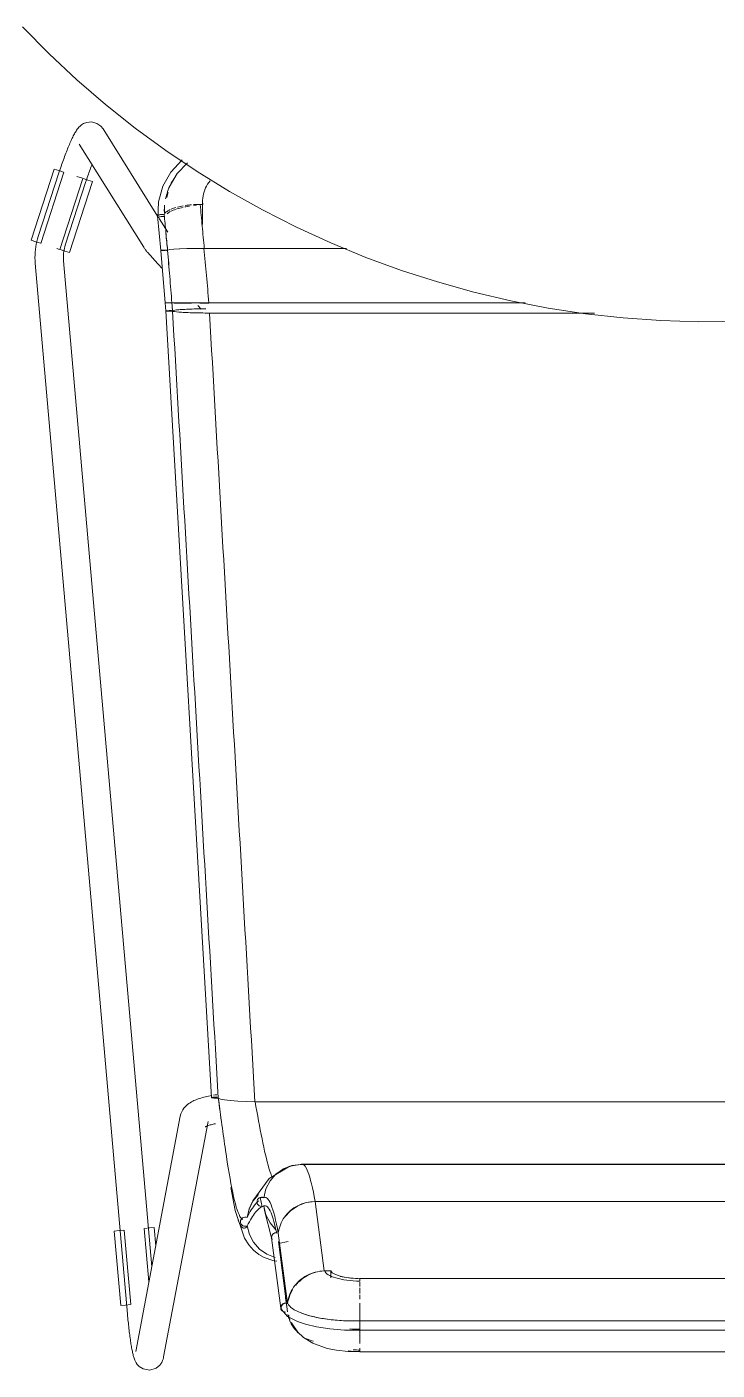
# Model space of a CAD drawing. Header units: millimetres. Extents: x 155927 to 295199, y -4084 to 97293.
# Drawn here: x 177585 to 177876, y 11464 to 12030 of the extents above; entities that cross this region are included whole.
import ezdxf

# ---------------------------------------------------------------- set-up
doc = ezdxf.new("R2010")
doc.units = ezdxf.units.MM
doc.header["$MEASUREMENT"] = 0
doc.layers.add('I-FURN', color=8, linetype='CONTINUOUS', lineweight=9)

msp = doc.modelspace()

# ---------------------------------------------------------------- linework, layer by layer
at = {"layer": 'I-FURN'}
for p, q in [((177582.67, 12030.47), (177593.92, 12019.1)), ((177593.92, 12019.1), (177605.62, 12008.18)), ((177605.62, 12008.18), (177617.74, 11997.75)), ((177617.74, 11997.75), (177630.27, 11987.8)), ((177605.04, 11986.1), (177604.8, 11985.7)), ((177605.28, 11986.49), (177605.04, 11986.1)), ((177605.54, 11986.88), (177605.28, 11986.49)), ((177605.81, 11987.27), (177605.54, 11986.88)), ((177606.13, 11987.67), (177605.81, 11987.27)), ((177606.5, 11988.1), (177606.13, 11987.67)), ((177606.96, 11988.57), (177606.5, 11988.1)), ((177607.59, 11989.09), (177606.96, 11988.57)), ((177608.5, 11989.65), (177607.59, 11989.09)), ((177609.88, 11990.17), (177608.5, 11989.65)), ((177611.86, 11990.35), (177609.88, 11990.17)), ((177614.08, 11989.76), (177611.86, 11990.35)), ((177615.82, 11988.54), (177614.08, 11989.76)), ((177615.82, 11988.54), (177616.71, 11987.41)), ((177639.74, 11950.65), (177616.71, 11987.41)), ((177630.27, 11987.8), (177643.2, 11978.36)), ((177602.47, 11980.86), (177602.22, 11980.28)), ((177602.71, 11981.42), (177602.47, 11980.86)), ((177602.95, 11981.97), (177602.71, 11981.42)), ((177603.19, 11982.5), (177602.95, 11981.97)), ((177603.42, 11983.01), (177603.19, 11982.5)), ((177603.65, 11983.5), (177603.42, 11983.01)), ((177603.89, 11983.97), (177603.65, 11983.5)), ((177604.12, 11984.43), (177603.89, 11983.97)), ((177604.34, 11984.87), (177604.12, 11984.43)), ((177604.57, 11985.29), (177604.34, 11984.87)), ((177604.8, 11985.7), (177604.57, 11985.29)), ((177606.54, 11981.04), (177633.85, 11937.46)), ((177600.21, 11975.13), (177599.95, 11974.43)), ((177600.46, 11975.82), (177600.21, 11975.13)), ((177600.71, 11976.49), (177600.46, 11975.82)), ((177600.97, 11977.16), (177600.71, 11976.49)), ((177601.22, 11977.81), (177600.97, 11977.16)), ((177601.47, 11978.45), (177601.22, 11977.81)), ((177601.73, 11979.08), (177601.47, 11978.45)), ((177601.97, 11979.69), (177601.73, 11979.08)), ((177602.22, 11980.28), (177601.97, 11979.69)), ((177643.2, 11978.36), (177656.48, 11969.45)), ((177586.34, 11940.44), (177596.03, 11970.45)), ((177590.38, 11939.13), (177600.07, 11969.14)), ((177596.03, 11970.45), (177597.98, 11969.81)), ((177597.98, 11969.81), (177599.95, 11969.18)), ((177598.2, 11969.35), (177598.05, 11968.89)), ((177598.44, 11970.08), (177598.2, 11969.35)), ((177598.69, 11970.82), (177598.44, 11970.08)), ((177598.94, 11971.55), (177598.69, 11970.82)), ((177599.19, 11972.28), (177598.94, 11971.55)), ((177599.44, 11973.01), (177599.19, 11972.28)), ((177599.7, 11973.72), (177599.44, 11973.01)), ((177599.95, 11974.43), (177599.7, 11973.72)), ((177610.97, 11969.59), (177610.73, 11968.93)), ((177611.2, 11970.25), (177610.97, 11969.59)), ((177611.44, 11970.9), (177611.2, 11970.25)), ((177611.67, 11971.53), (177611.44, 11970.9)), ((177611.9, 11972.16), (177611.67, 11971.53)), ((177641.96, 11963.22), (177645.34, 11969.23)), ((177645.34, 11969.23), (177650.09, 11974.38)), ((177648.03, 11968.65), (177652.29, 11973.12)), ((177656.48, 11969.45), (177670.11, 11961.08)), ((177598.05, 11968.89), (177589.34, 11942.08)), ((177608.14, 11966.53), (177598.45, 11936.53)), ((177600.75, 11938.37), (177609.46, 11965.18)), ((177602.49, 11935.22), (177612.18, 11965.23)), ((177608.04, 11966.57), (177605.56, 11967.37)), ((177608.26, 11966.5), (177610.23, 11965.86)), ((177609.57, 11965.51), (177609.46, 11965.18)), ((177609.8, 11966.2), (177609.57, 11965.51)), ((177610.03, 11966.89), (177609.8, 11966.2)), ((177610.26, 11967.58), (177610.03, 11966.89)), ((177610.23, 11965.86), (177612.18, 11965.23)), ((177610.5, 11968.26), (177610.26, 11967.58)), ((177610.73, 11968.93), (177610.5, 11968.26)), ((177644.66, 11962.82), (177648.03, 11968.65)), ((177640.08, 11956.7), (177641.96, 11963.22)), ((177670.11, 11961.08), (177684.07, 11953.26)), ((177639.8, 11949.79), (177640.08, 11956.7)), ((177657.75, 11955.57), (177658.79, 11955.57)), ((177658.74, 11956.82), (177658.74, 11947.06)), ((177684.07, 11953.26), (177698.33, 11946)), ((177639.67, 11950.68), (177641.09, 11936.19)), ((177644.02, 11943.83), (177640.35, 11949.68)), ((177589.01, 11940.98), (177588.72, 11939.88)), ((177589.34, 11942.08), (177589.01, 11940.98)), ((177698.33, 11946), (177712.87, 11939.32)), ((177588.29, 11939.81), (177586.34, 11940.44)), ((177588.02, 11935.37), (177587.96, 11934.23)), ((177588.13, 11936.51), (177588.02, 11935.37)), ((177588.28, 11937.64), (177588.13, 11936.51)), ((177588.48, 11938.76), (177588.28, 11937.64)), ((177590.26, 11939.17), (177588.29, 11939.81)), ((177588.72, 11939.88), (177588.48, 11938.76)), ((177598.35, 11936.56), (177597.19, 11936.94)), ((177600.54, 11935.85), (177598.57, 11936.49)), ((177599.99, 11934.45), (177600.05, 11935.11)), ((177600.05, 11935.11), (177600.13, 11935.77)), ((177600.13, 11935.77), (177600.25, 11936.42)), ((177600.25, 11936.42), (177600.39, 11937.07)), ((177600.39, 11937.07), (177600.55, 11937.71)), ((177602.49, 11935.22), (177600.54, 11935.85)), ((177600.55, 11937.71), (177600.74, 11938.34)), ((177600.74, 11938.34), (177600.75, 11938.37)), ((177633.85, 11937.46), (177634.06, 11937.13)), ((177634.06, 11937.13), (177634.24, 11936.88)), ((177634.24, 11936.88), (177634.42, 11936.65)), ((177634.42, 11936.65), (177634.59, 11936.43)), ((177634.59, 11936.43), (177634.77, 11936.2)), ((177634.77, 11936.2), (177634.96, 11935.97)), ((177634.96, 11935.97), (177635.16, 11935.73)), ((177635.16, 11935.73), (177635.38, 11935.48)), ((177635.38, 11935.48), (177635.61, 11935.21)), ((177635.61, 11935.21), (177635.85, 11934.93)), ((177641.16, 11936.22), (177641.09, 11936.19)), ((177641.09, 11936.19), (177641.16, 11936.17)), ((177641.1, 11936.19), (177641.17, 11936.22)), ((177641.1, 11936.19), (177642.92, 11913.99)), ((177641.16, 11936.17), (177641.1, 11936.19)), ((177641.35, 11936.24), (177641.16, 11936.22)), ((177641.16, 11936.17), (177641.35, 11936.14)), ((177641.35, 11936.14), (177641.16, 11936.17)), ((177641.65, 11936.26), (177641.35, 11936.24)), ((177641.35, 11936.14), (177641.64, 11936.12)), ((177641.64, 11936.12), (177641.35, 11936.14)), ((177641.36, 11936.24), (177641.65, 11936.26)), ((177641.64, 11936.12), (177642.02, 11936.1)), ((177642.02, 11936.1), (177641.64, 11936.12)), ((177642.03, 11936.28), (177641.65, 11936.26)), ((177641.65, 11936.26), (177642.04, 11936.28)), ((177642.02, 11936.1), (177642.47, 11936.09)), ((177642.47, 11936.09), (177642.02, 11936.1)), ((177642.49, 11936.29), (177642.03, 11936.28)), ((177642.04, 11936.28), (177642.49, 11936.29)), ((177642.47, 11936.09), (177642.96, 11936.09)), ((177642.97, 11936.09), (177642.47, 11936.09)), ((177642.98, 11936.29), (177642.49, 11936.29)), ((177642.49, 11936.29), (177642.98, 11936.29)), ((177643.47, 11936.29), (177642.98, 11936.29)), ((177642.98, 11936.29), (177643.48, 11936.29)), ((177643.46, 11936.09), (177643.93, 11936.1)), ((177643.93, 11936.1), (177643.46, 11936.09)), ((177643.94, 11936.28), (177643.47, 11936.29)), ((177643.48, 11936.29), (177643.95, 11936.28)), ((177644.84, 11936.48), (177643.94, 11936.28)), ((177643.95, 11936.28), (177644.83, 11936.48)), ((177646.57, 11936.66), (177644.84, 11936.48)), ((177644.84, 11936.48), (177646.55, 11936.65)), ((177649.05, 11936.81), (177646.57, 11936.66)), ((177646.57, 11936.66), (177649.01, 11936.8)), ((177649.05, 11936.81), (177652.08, 11936.92)), ((177652.15, 11936.92), (177649.05, 11936.81)), ((177652.15, 11936.92), (177655.59, 11936.99)), ((177655.58, 11936.99), (177652.15, 11936.92)), ((177659.44, 11937.02), (177655.68, 11937)), ((177655.68, 11936.99), (177659.32, 11937.02)), ((177719.56, 11937.02), (177659.44, 11937.02)), ((177659.44, 11937.02), (177719.56, 11937.02)), ((177712.87, 11939.32), (177727.66, 11933.23)), ((177587.96, 11934.23), (177587.94, 11933.09)), ((177587.94, 11933.09), (177587.97, 11931.95)), ((177587.97, 11931.95), (177588.05, 11930.81)), ((177588.05, 11930.81), (177588.05, 11930.76)), ((177588.05, 11930.76), (177627, 11487.43)), ((177599.94, 11933.13), (177599.95, 11933.79)), ((177599.96, 11932.47), (177599.94, 11933.13)), ((177599.95, 11933.79), (177599.99, 11934.45)), ((177600.01, 11931.81), (177599.96, 11932.47)), ((177637.3, 11507.3), (177600.01, 11931.81)), ((177635.85, 11934.93), (177636.11, 11934.64)), ((177636.11, 11934.64), (177636.38, 11934.33)), ((177636.38, 11934.33), (177636.67, 11934.01)), ((177636.67, 11934.01), (177636.97, 11933.67)), ((177636.97, 11933.67), (177637.28, 11933.32)), ((177637.28, 11933.32), (177637.61, 11932.96)), ((177637.61, 11932.96), (177637.96, 11932.58)), ((177637.96, 11932.58), (177638.31, 11932.19)), ((177638.31, 11932.19), (177638.68, 11931.79)), ((177638.68, 11931.79), (177639.06, 11931.37)), ((177639.06, 11931.37), (177639.45, 11930.95)), ((177639.45, 11930.95), (177639.86, 11930.51)), ((177639.86, 11930.51), (177640.27, 11930.07)), ((177640.27, 11930.07), (177640.69, 11929.61)), ((177640.69, 11929.61), (177641.12, 11929.15)), ((177727.66, 11933.23), (177742.68, 11927.73)), ((177641.12, 11929.15), (177641.57, 11928.68)), ((177742.68, 11927.73), (177757.92, 11922.84)), ((177757.92, 11922.84), (177773.33, 11918.56)), ((177773.33, 11918.56), (177788.91, 11914.9)), ((177642.99, 11913.99), (177642.92, 11913.99)), ((177642.92, 11913.99), (177642.99, 11913.99)), ((177643.19, 11910.63), (177642.93, 11913.99)), ((177642.99, 11913.99), (177642.93, 11913.99)), ((177642.93, 11913.99), (177642.99, 11913.99)), ((177643.18, 11913.99), (177643.47, 11914)), ((177643.47, 11914), (177643.18, 11913.99)), ((177643.47, 11914), (177643.85, 11914)), ((177643.85, 11914), (177643.47, 11914)), ((177643.47, 11913.98), (177643.86, 11913.98)), ((177643.86, 11913.98), (177643.48, 11913.98)), ((177643.85, 11914), (177644.31, 11914)), ((177644.3, 11914), (177643.85, 11914)), ((177644.31, 11913.98), (177643.86, 11913.98)), ((177643.86, 11913.98), (177644.31, 11913.98)), ((177644.79, 11914), (177644.3, 11914)), ((177644.31, 11914), (177644.8, 11914)), ((177644.8, 11913.98), (177644.31, 11913.98)), ((177644.31, 11913.98), (177644.8, 11913.98)), ((177645.29, 11914), (177644.79, 11914)), ((177644.8, 11914), (177645.29, 11914)), ((177645.3, 11913.98), (177644.8, 11913.98)), ((177644.8, 11913.98), (177645.3, 11913.98)), ((177645.29, 11914), (177645.76, 11914)), ((177645.76, 11914), (177645.29, 11914)), ((177645.77, 11913.98), (177645.3, 11913.98)), ((177645.3, 11913.98), (177645.77, 11913.98)), ((177645.76, 11914), (177646.65, 11914.01)), ((177646.65, 11914.01), (177645.76, 11914)), ((177646.65, 11914.01), (177648.39, 11914.03)), ((177648.4, 11914.03), (177646.65, 11914.01)), ((177646.66, 11913.97), (177648.41, 11913.95)), ((177648.42, 11913.95), (177646.67, 11913.97)), ((177648.4, 11914.03), (177650.9, 11914.04)), ((177650.9, 11914.04), (177648.4, 11914.03)), ((177648.41, 11913.95), (177650.91, 11913.94)), ((177650.92, 11913.94), (177648.42, 11913.95)), ((177650.9, 11914.04), (177654.03, 11914.05)), ((177654.03, 11914.05), (177650.9, 11914.04)), ((177650.91, 11913.94), (177654.04, 11913.93)), ((177654.04, 11913.93), (177650.92, 11913.94)), ((177654.03, 11914.05), (177657.6, 11914.05)), ((177657.6, 11914.05), (177654.03, 11914.05)), ((177656.69, 11912.91), (177658.16, 11911.38)), ((177657.6, 11914.05), (177661.39, 11914.05)), ((177661.39, 11914.05), (177657.6, 11914.05)), ((177661.38, 11913.93), (177657.6, 11913.93)), ((177657.6, 11913.93), (177661.38, 11913.93)), ((177661.39, 11914.05), (177795.02, 11914.05)), ((177795.02, 11914.05), (177661.39, 11914.05)), ((177788.91, 11914.9), (177804.62, 11911.86)), ((177643.27, 11910.66), (177643.2, 11910.63)), ((177643.2, 11910.63), (177662.48, 11578.72)), ((177643.2, 11910.63), (177643.26, 11910.6)), ((177643.26, 11910.6), (177643.45, 11910.58)), ((177643.46, 11910.69), (177643.27, 11910.66)), ((177643.45, 11910.58), (177643.74, 11910.55)), ((177643.75, 11910.71), (177643.46, 11910.69)), ((177643.74, 11910.55), (177644.13, 11910.54)), ((177644.13, 11910.73), (177643.75, 11910.71)), ((177644.58, 11910.74), (177644.13, 11910.73)), ((177644.13, 11910.54), (177644.58, 11910.53)), ((177645.07, 11910.74), (177644.58, 11910.74)), ((177644.58, 11910.53), (177645.07, 11910.52)), ((177645.57, 11910.74), (177645.07, 11910.74)), ((177645.07, 11910.52), (177645.56, 11910.52)), ((177645.56, 11910.52), (177646.03, 11910.53)), ((177646.04, 11910.73), (177645.57, 11910.74)), ((177646.03, 11910.53), (177646.92, 11910.32)), ((177646.94, 11910.94), (177646.04, 11910.73)), ((177646.92, 11910.32), (177648.67, 11910.13)), ((177648.69, 11911.13), (177646.94, 11910.94)), ((177648.67, 11910.13), (177651.17, 11909.97)), ((177651.19, 11911.3), (177648.69, 11911.13)), ((177651.17, 11909.97), (177654.3, 11909.84)), ((177654.31, 11911.42), (177651.19, 11911.3)), ((177654.3, 11909.84), (177657.87, 11909.76)), ((177657.86, 11911.5), (177654.31, 11911.42)), ((177660.11, 11911.52), (177657.86, 11911.5)), ((177657.87, 11909.76), (177661.65, 11909.74)), ((177661.65, 11909.74), (177824.25, 11909.74)), ((177824.25, 11909.74), (177661.65, 11909.74)), ((177804.62, 11911.86), (177820.43, 11909.46)), ((177820.43, 11909.46), (177836.33, 11907.69)), ((177836.33, 11907.69), (177852.29, 11906.56)), ((177852.29, 11906.56), (177868.28, 11906.06)), ((177868.28, 11906.06), (177884.28, 11906.21)), ((177656.23, 11577.94), (177656.81, 11578.16)), ((177656.81, 11578.16), (177657.4, 11578.36)), ((177657.4, 11578.36), (177658, 11578.56)), ((177658, 11578.56), (177658.62, 11578.74)), ((177658.62, 11578.74), (177659.25, 11578.91)), ((177659.25, 11578.91), (177659.89, 11579.07)), ((177659.89, 11579.07), (177660.55, 11579.23)), ((177660.55, 11579.23), (177661.22, 11579.37)), ((177661.22, 11579.37), (177661.9, 11579.5)), ((177661.9, 11579.5), (177662.59, 11579.63)), ((177662.48, 11578.72), (177662.55, 11578.78)), ((177662.55, 11578.78), (177662.49, 11578.72)), ((177662.49, 11578.72), (177662.56, 11578.67)), ((177662.56, 11578.67), (177662.48, 11578.72)), ((177662.74, 11578.83), (177662.55, 11578.78)), ((177662.55, 11578.78), (177662.73, 11578.83)), ((177662.56, 11578.67), (177662.75, 11578.62)), ((177662.75, 11578.62), (177662.56, 11578.67)), ((177662.73, 11578.83), (177663.02, 11578.87)), ((177663.03, 11578.87), (177662.74, 11578.83)), ((177662.75, 11578.62), (177663.05, 11578.58)), ((177663.05, 11578.57), (177662.75, 11578.62)), ((177663.02, 11578.87), (177663.4, 11578.9)), ((177663.4, 11578.9), (177663.03, 11578.87)), ((177663.05, 11578.58), (177663.44, 11578.54)), ((177663.43, 11578.54), (177663.05, 11578.57)), ((177663.3, 11579.75), (177664.01, 11579.85)), ((177663.86, 11578.93), (177663.4, 11578.9)), ((177663.4, 11578.9), (177663.85, 11578.93)), ((177663.89, 11578.52), (177663.43, 11578.54)), ((177663.44, 11578.54), (177663.89, 11578.52)), ((177663.85, 11578.93), (177664.34, 11578.94)), ((177664.35, 11578.94), (177663.86, 11578.93)), ((177663.89, 11578.52), (177664.39, 11578.51)), ((177664.38, 11578.51), (177663.89, 11578.52)), ((177664.01, 11579.85), (177664.74, 11579.95)), ((177664.34, 11578.94), (177664.84, 11578.93)), ((177664.84, 11578.93), (177664.35, 11578.94)), ((177664.88, 11578.52), (177664.38, 11578.51)), ((177664.39, 11578.51), (177664.88, 11578.52)), ((177664.88, 11578.52), (177665.35, 11578.53)), ((177665.35, 11578.53), (177664.88, 11578.52)), ((177666.26, 11578.13), (177665.35, 11578.53)), ((177665.35, 11578.53), (177666.26, 11578.13)), ((177667.99, 11577.77), (177666.26, 11578.13)), ((177666.26, 11578.13), (177668, 11577.77)), ((177649.55, 11571.86), (177649.92, 11572.76)), ((177649.92, 11572.76), (177650.35, 11573.55)), ((177650.35, 11573.55), (177650.84, 11574.24)), ((177650.84, 11574.24), (177651.35, 11574.83)), ((177651.35, 11574.83), (177651.87, 11575.35)), ((177651.87, 11575.35), (177652.4, 11575.8)), ((177652.4, 11575.8), (177652.93, 11576.21)), ((177652.93, 11576.21), (177653.47, 11576.56)), ((177653.47, 11576.56), (177654.01, 11576.89)), ((177654.01, 11576.89), (177654.54, 11577.18)), ((177654.54, 11577.18), (177655.09, 11577.45)), ((177655.09, 11577.45), (177655.65, 11577.7)), ((177655.65, 11577.7), (177656.23, 11577.94)), ((177670.46, 11577.46), (177668, 11577.77)), ((177668, 11577.77), (177670.5, 11577.45)), ((177673.55, 11577.22), (177670.49, 11577.45)), ((177670.5, 11577.45), (177673.6, 11577.22)), ((177677.07, 11577.07), (177673.6, 11577.22)), ((177673.6, 11577.22), (177677.13, 11577.06)), ((177680.82, 11577), (177677.13, 11577.06)), ((177677.13, 11577.06), (177680.9, 11577)), ((177680.9, 11577), (178064.3, 11577)), ((178064.3, 11577), (177680.9, 11577)), ((177649.29, 11570.88), (177630.48, 11471.58)), ((177642.27, 11469.35), (177661.08, 11568.64)), ((177649.29, 11570.88), (177649.55, 11571.86)), ((177660.2, 11566.59), (177660.4, 11566.68)), ((177660.4, 11566.68), (177660.63, 11566.77)), ((177660.63, 11566.77), (177660.9, 11566.88)), ((177660.9, 11566.88), (177661.2, 11566.98)), ((177661.2, 11566.98), (177661.54, 11567.09)), ((177661.54, 11567.09), (177661.9, 11567.2)), ((177661.9, 11567.2), (177662.3, 11567.31)), ((177662.3, 11567.31), (177662.72, 11567.41)), ((177662.72, 11567.41), (177663.16, 11567.52)), ((177663.16, 11567.52), (177663.63, 11567.62)), ((177663.63, 11567.62), (177664.13, 11567.71)), ((177659.87, 11566.41), (177659.89, 11566.43)), ((177659.89, 11566.43), (177659.96, 11566.47)), ((177659.96, 11566.47), (177660.05, 11566.52)), ((177660.05, 11566.52), (177660.2, 11566.59)), ((177695.56, 11549.79), (177686.91, 11544.67)), ((177695.71, 11549.86), (177692.54, 11548.49)), ((177696.42, 11550.03), (177692.85, 11548.67)), ((177692.85, 11548.66), (177696.42, 11550.02)), ((177700.75, 11550.65), (177695.71, 11549.86)), ((177696.42, 11550.02), (177700.21, 11550.5)), ((177700.21, 11550.5), (177696.42, 11550.03)), ((177700.21, 11550.5), (178045, 11550.5)), ((178045, 11550.5), (177700.21, 11550.5)), ((177739.66, 11550.66), (177700.75, 11550.66)), ((178044.46, 11550.66), (177739.66, 11550.66)), ((177686.91, 11544.67), (177679.92, 11535.14)), ((177689.71, 11546.5), (177687.21, 11543.62)), ((177687.21, 11543.61), (177689.72, 11546.49)), ((177692.85, 11548.67), (177689.71, 11546.5)), ((177689.72, 11546.49), (177692.85, 11548.66)), ((177670.59, 11540.81), (177672.5, 11531.15)), ((177685.45, 11540.23), (177684.56, 11536.51)), ((177687.21, 11543.62), (177685.45, 11540.23)), ((177685.46, 11540.23), (177687.21, 11543.61)), ((177679.97, 11535.06), (177678.33, 11531.74)), ((177678.34, 11531.73), (177679.98, 11535.06)), ((177679.92, 11535.14), (177679.03, 11533.39)), ((177682.38, 11537.9), (177679.97, 11535.06)), ((177679.98, 11535.06), (177682.38, 11537.9)), ((177681.72, 11534.76), (177681.79, 11535.25)), ((177681.78, 11535.25), (177681.72, 11534.76)), ((177681.79, 11534.27), (177681.72, 11534.76)), ((177681.72, 11534.76), (177681.78, 11534.27)), ((177681.97, 11535.71), (177681.78, 11535.25)), ((177681.78, 11534.27), (177681.97, 11533.81)), ((177681.79, 11535.25), (177681.98, 11535.71)), ((177681.98, 11533.81), (177681.79, 11534.27)), ((177682.27, 11536.11), (177681.97, 11535.71)), ((177681.97, 11533.81), (177682.27, 11533.4)), ((177681.98, 11535.71), (177682.27, 11536.11)), ((177682.27, 11533.41), (177681.98, 11533.81)), ((177682.27, 11536.11), (177682.65, 11536.43)), ((177682.65, 11536.43), (177682.27, 11536.11)), ((177682.65, 11533.09), (177682.27, 11533.41)), ((177682.27, 11533.4), (177682.65, 11533.09)), ((177682.65, 11536.43), (177683.1, 11536.63)), ((177683.1, 11536.63), (177682.65, 11536.43)), ((177683.1, 11532.89), (177682.65, 11533.09)), ((177682.65, 11533.09), (177683.1, 11532.89)), ((177685.63, 11536.53), (177682.75, 11536.48)), ((177683.05, 11536.61), (177683.88, 11532.72)), ((177683.1, 11536.63), (177683.59, 11536.71)), ((177683.59, 11536.71), (177683.1, 11536.63)), ((177683.59, 11532.81), (177683.1, 11532.89)), ((177683.1, 11532.89), (177683.59, 11532.8)), ((177683.59, 11536.71), (177684.09, 11536.67)), ((177684.09, 11536.67), (177683.59, 11536.71)), ((177684.09, 11532.85), (177683.59, 11532.81)), ((177683.59, 11532.8), (177684.09, 11532.84)), ((177684.09, 11536.67), (177684.56, 11536.51)), ((177684.56, 11536.51), (177684.09, 11536.67)), ((177684.56, 11533.01), (177684.09, 11532.85)), ((177684.09, 11532.84), (177684.56, 11533)), ((177684.56, 11533), (177685.45, 11529.29)), ((177684.92, 11531.16), (177684.59, 11533.02)), ((177698.93, 11533.11), (177695.82, 11531.03)), ((177702.48, 11534.43), (177698.93, 11533.11)), ((177706.25, 11534.9), (177702.48, 11534.43)), ((177710.11, 11505.63), (177706.25, 11534.9)), ((177706.25, 11534.9), (178038.96, 11534.9)), ((178038.96, 11534.9), (177706.25, 11534.9)), ((177672.5, 11531.15), (177676.49, 11519.43)), ((177674.97, 11527.29), (177674.78, 11526.83)), ((177674.79, 11526.82), (177674.97, 11527.28)), ((177674.97, 11527.28), (177675.26, 11527.69)), ((177675.25, 11527.69), (177674.97, 11527.29)), ((177675.63, 11528.01), (177675.25, 11527.69)), ((177675.26, 11527.69), (177675.64, 11528)), ((177676.08, 11528.21), (177675.63, 11528.01)), ((177675.64, 11528), (177676.09, 11528.21)), ((177676.58, 11528.3), (177676.08, 11528.21)), ((177676.09, 11528.21), (177676.58, 11528.3)), ((177676.58, 11528.3), (177677.08, 11528.27)), ((177677.07, 11528.27), (177676.58, 11528.3)), ((177677.55, 11528.12), (177677.07, 11528.27)), ((177677.08, 11528.27), (177677.55, 11528.12)), ((177678.33, 11531.74), (177677.55, 11528.12)), ((177677.55, 11528.12), (177678.34, 11531.73)), ((177687.88, 11519.54), (177684.92, 11531.16)), ((177685.45, 11529.29), (177687.21, 11525.9)), ((177695.82, 11531.03), (177693.33, 11528.29)), ((177621.43, 11522.45), (177623.47, 11522.63)), ((177624.19, 11491.04), (177621.43, 11522.45)), ((177623.47, 11522.63), (177625.53, 11522.81)), ((177628.42, 11491.41), (177625.66, 11522.82)), ((177634.11, 11523.57), (177636.09, 11500.96)), ((177634.23, 11523.58), (177636.29, 11523.76)), ((177636.29, 11523.76), (177638.34, 11523.94)), ((177639.03, 11516.04), (177638.34, 11523.94)), ((177674.78, 11526.83), (177674.72, 11526.34)), ((177674.72, 11526.34), (177674.8, 11525.85)), ((177674.73, 11526.34), (177674.79, 11526.82)), ((177674.8, 11525.85), (177674.73, 11526.34)), ((177675, 11525.4), (177674.8, 11525.85)), ((177674.8, 11525.85), (177674.99, 11525.4)), ((177674.99, 11525.4), (177675.29, 11525)), ((177675.3, 11525.01), (177675, 11525.4)), ((177675.29, 11525), (177675.68, 11524.7)), ((177675.68, 11524.7), (177675.3, 11525.01)), ((177676.14, 11524.51), (177675.68, 11524.7)), ((177675.68, 11524.7), (177676.14, 11524.5)), ((177676.63, 11524.43), (177676.14, 11524.51)), ((177676.14, 11524.5), (177676.63, 11524.43)), ((177677.13, 11524.47), (177676.63, 11524.43)), ((177676.63, 11524.43), (177677.13, 11524.47)), ((177677.6, 11524.64), (177677.13, 11524.47)), ((177677.13, 11524.47), (177677.6, 11524.64)), ((177677.6, 11524.64), (177678.5, 11521.01)), ((177687.21, 11525.9), (177689.71, 11523.02)), ((177688.79, 11521.45), (177688.41, 11521.15)), ((177689.24, 11521.64), (177688.79, 11521.45)), ((177689.73, 11521.72), (177689.24, 11521.64)), ((177690.23, 11521.68), (177689.73, 11521.72)), ((177694.54, 11491.83), (177690.7, 11521.53)), ((177676.49, 11519.43), (177678.3, 11516.61)), ((177678.3, 11516.61), (177680.29, 11514.36)), ((177678.5, 11521.01), (177680.24, 11517.69)), ((177680.24, 11517.69), (177682.73, 11514.86)), ((177687.92, 11520.32), (177687.86, 11519.85)), ((177687.86, 11519.85), (177687.92, 11519.39)), ((177687.87, 11519.62), (177691.72, 11489.84)), ((177688.11, 11520.76), (177687.92, 11520.32)), ((177687.92, 11519.39), (177688.11, 11518.94)), ((177688.41, 11521.15), (177688.11, 11520.76)), ((177690.72, 11517.98), (177694.56, 11488.29)), ((177690.84, 11517.2), (177694.91, 11518)), ((177680.29, 11514.36), (177682.46, 11512.58)), ((177682.46, 11512.58), (177684.73, 11511.24)), ((177682.73, 11514.86), (177685.81, 11512.69)), ((177684.73, 11511.24), (177688.33, 11509.95)), ((177685.81, 11512.69), (177689.32, 11511.28)), ((177688.33, 11509.95), (177690.11, 11509.72)), ((177712.82, 11505.69), (177710.11, 11505.63)), ((177712.82, 11505.69), (177712.82, 11502.69)), ((177713.46, 11504.83), (177712.82, 11505.69)), ((177714.81, 11504.05), (177713.46, 11504.83)), ((177716.8, 11503.37), (177714.81, 11504.05)), ((177719.29, 11502.86), (177716.8, 11503.37)), ((177722.14, 11502.55), (177719.29, 11502.86)), ((177725.18, 11502.44), (177722.14, 11502.55)), ((178020.03, 11502.44), (177725.18, 11502.44)), ((177725.18, 11502.38), (178020.03, 11502.38)), ((177725.18, 11499.11), (177725.18, 11500.85)), ((177694.41, 11489.48), (177693.79, 11494.25)), ((177725.18, 11496.06), (177725.18, 11498.53)), ((177725.18, 11493.7), (177725.18, 11495.54)), ((177626.23, 11491.22), (177624.19, 11491.04)), ((177628.29, 11491.4), (177626.23, 11491.22)), ((177627.01, 11487.28), (177627, 11487.43)), ((177694.63, 11486.44), (177692.08, 11489.35)), ((177700.51, 11487.8), (177703.94, 11486.71)), ((177725.18, 11488.51), (177725.18, 11492.07)), ((177725.18, 11488.32), (177725.18, 11484.51)), ((177725.18, 11484.51), (177725.18, 11488.32)), ((177627.08, 11486.52), (177627.01, 11487.28)), ((177627.15, 11485.77), (177627.08, 11486.52)), ((177627.22, 11485.03), (177627.15, 11485.77)), ((177627.3, 11484.28), (177627.22, 11485.03)), ((177627.38, 11483.54), (177627.3, 11484.28)), ((177627.45, 11482.81), (177627.38, 11483.54)), ((177627.53, 11482.08), (177627.45, 11482.81)), ((177627.61, 11481.36), (177627.53, 11482.08)), ((177698.75, 11484.26), (177694.63, 11486.44)), ((177696.21, 11483.65), (177696.11, 11483.85)), ((177698.88, 11479.76), (177696.21, 11483.65)), ((177702.2, 11483.1), (177698.75, 11484.26)), ((177706.89, 11482), (177702.2, 11483.1)), ((177703.94, 11486.71), (177708.38, 11485.74)), ((177712.51, 11481.16), (177706.89, 11482)), ((177708.38, 11485.74), (177712.39, 11485.15)), ((177712.39, 11485.15), (177718.95, 11484.61)), ((177718.95, 11484.61), (177725.18, 11484.54)), ((178020.03, 11484.54), (177725.18, 11484.54)), ((177725.18, 11480.58), (177725.18, 11484.53)), ((177725.18, 11484.53), (177725.18, 11484.43)), ((177725.18, 11484.43), (177725.18, 11484.2)), ((177725.18, 11484.2), (177725.18, 11483.87)), ((177725.18, 11483.87), (177725.18, 11483.45)), ((177725.18, 11483.45), (177725.18, 11482.98)), ((177725.18, 11482.98), (177725.18, 11482.48)), ((177725.18, 11482.48), (177725.18, 11481.99)), ((177725.18, 11481.99), (177725.18, 11481.54)), ((177627.7, 11480.66), (177627.61, 11481.36)), ((177627.78, 11479.96), (177627.7, 11480.66)), ((177627.87, 11479.27), (177627.78, 11479.96)), ((177627.95, 11478.59), (177627.87, 11479.27)), ((177628.04, 11477.93), (177627.95, 11478.59)), ((177628.13, 11477.28), (177628.04, 11477.93)), ((177628.22, 11476.65), (177628.13, 11477.28)), ((177628.31, 11476.03), (177628.22, 11476.65)), ((177628.4, 11475.42), (177628.31, 11476.03)), ((177701.36, 11477.46), (177698.88, 11479.76)), ((177705.24, 11475.07), (177701.36, 11477.46)), ((177718.64, 11480.67), (177712.51, 11481.16)), ((177725.18, 11480.57), (177718.64, 11480.67)), ((177725.18, 11481.54), (177725.18, 11481.15)), ((177725.18, 11481.15), (177725.18, 11480.84)), ((177725.18, 11480.84), (177725.18, 11480.64)), ((177725.18, 11480.82), (177725.18, 11477.79)), ((177725.18, 11477.8), (177725.18, 11480.82)), ((177725.18, 11480.64), (177725.18, 11480.57)), ((177725.18, 11480.57), (178020.03, 11480.57)), ((177725.18, 11475.06), (177725.18, 11477.64)), ((177628.49, 11474.84), (177628.4, 11475.42)), ((177628.59, 11474.27), (177628.49, 11474.84)), ((177628.68, 11473.72), (177628.59, 11474.27)), ((177628.77, 11473.19), (177628.68, 11473.72)), ((177628.87, 11472.67), (177628.77, 11473.19)), ((177628.96, 11472.18), (177628.87, 11472.67)), ((177629.06, 11471.7), (177628.96, 11472.18)), ((177629.15, 11471.24), (177629.06, 11471.7)), ((177629.25, 11470.8), (177629.15, 11471.24)), ((177629.35, 11470.37), (177629.25, 11470.8)), ((177629.46, 11469.95), (177629.35, 11470.37)), ((177711.29, 11472.95), (177705.24, 11475.07)), ((177715.32, 11472.16), (177711.29, 11472.95)), ((177720.15, 11471.65), (177715.32, 11472.16)), ((177725.18, 11471.54), (177720.15, 11471.65)), ((177725.18, 11471.55), (177725.18, 11473.03)), ((177725.18, 11471.71), (177725.18, 11471.54)), ((177725.18, 11471.54), (178020.03, 11471.54)), ((177629.56, 11469.55), (177629.46, 11469.95)), ((177629.68, 11469.16), (177629.56, 11469.55)), ((177629.8, 11468.76), (177629.68, 11469.16)), ((177629.95, 11468.36), (177629.8, 11468.76)), ((177630.12, 11467.93), (177629.95, 11468.36)), ((177630.33, 11467.45), (177630.12, 11467.93)), ((177630.63, 11466.89), (177630.33, 11467.45)), ((177631.11, 11466.19), (177630.63, 11466.89)), ((177631.97, 11465.28), (177631.11, 11466.19)), ((177633.62, 11464.24), (177631.97, 11465.28)), ((177639.13, 11464.59), (177640.71, 11465.91)), ((177640.71, 11465.91), (177641.46, 11467)), ((177641.46, 11467), (177641.83, 11467.8)), ((177641.83, 11467.8), (177642.05, 11468.42)), ((177642.05, 11468.42), (177642.18, 11468.93)), ((177642.18, 11468.93), (177642.27, 11469.35)), ((177636.38, 11463.76), (177633.62, 11464.24)), ((177639.13, 11464.59), (177636.38, 11463.76))]:
    msp.add_line(p, q, dxfattribs=at)
for centre, major_axis, ratio, start_param, end_param in [((177706.38, 11519.84), (-15.78, 0), 0.955139, 4.720632, 5.68731), ((177706.38, 11519.84), (-15.78, 0), 0.955139, 5.687432, 5.928979), ((177689.82, 11519.85), (-1.96, 0), 0.955139, 4.501447, 6.790779), ((177706.38, 11519.84), (-15.78, 0), 0.955139, 5.929149, 6.170649), ((177725.18, 11487.29), (0, -15.75), 0.000004, 3.431839, 3.614078), ((177725.18, 11475.81), (-12.4, 0), 0.287441, 1.332781, 1.570796)]:
    msp.add_ellipse(centre, major_axis=major_axis, ratio=ratio, start_param=start_param, end_param=end_param, dxfattribs=at)
for points, knots in [([(177643.11, 11957.92), (177643.55, 11960), (177644.53, 11962.96), (177646.09, 11965.63), (177646.62, 11966.43)], [-0.8210019, -0.8210019, -0.8210019, -0.8210019, -0.6666667, -0.5975811, -0.5975811, -0.5975811, -0.5975811]), ([(177658.79, 11955.57), (177658.58, 11957.96), (177659.21, 11961.56), (177661.14, 11964.56), (177661.9, 11965.46)], [0, 0, 0, 0, 0.3333333, 0.5, 0.5, 0.5, 0.5]), ([(177639.72, 11950.83), (177639.74, 11950.85), (177639.78, 11950.9), (177639.89, 11950.98), (177640.08, 11951.08), (177640.4, 11951.18), (177640.8, 11951.25), (177641.15, 11951.29), (177641.53, 11951.31), (177641.98, 11951.3), (177642.33, 11951.26), (177642.51, 11951.24)], [0.5555556, 0.5555556, 0.5555556, 0.5555556, 0.5833333, 0.6180556, 0.6527778, 0.7222222, 0.7916667, 0.8263889, 0.8611111, 0.9305556, 1, 1, 1, 1]), ([(177642.61, 11950.51), (177642.39, 11950.52), (177641.9, 11950.51), (177641.15, 11950.42), (177640.48, 11950.27), (177640.05, 11950.1), (177639.9, 11949.98), (177639.86, 11949.93)], [-1, -1, -1, -1, -0.90625, -0.8125, -0.71875, -0.625, -0.5625, -0.5625, -0.5625, -0.5625]), ([(177643.19, 11910.63), (177643.19, 11910.65), (177643.33, 11910.68), (177643.73, 11910.71), (177644.12, 11910.73), (177644.57, 11910.74), (177645.07, 11910.74), (177645.57, 11910.74), (177645.89, 11910.74), (177646.04, 11910.73)], [-0.5, -0.5, -0.5, -0.5, -0.375, -0.3125, -0.25, -0.1875, -0.125, -0.0625, 0, 0, 0, 0]), ([(177646.03, 11910.53), (177645.81, 11910.53), (177645.32, 11910.52), (177644.68, 11910.52), (177644.22, 11910.53), (177643.81, 11910.55), (177643.36, 11910.58), (177643.19, 11910.61), (177643.19, 11910.63)], [-1, -1, -1, -1, -0.90625, -0.8125, -0.765625, -0.71875, -0.625, -0.501507, -0.501507, -0.501507, -0.501507]), ([(177661.65, 11909.74), (177660.38, 11909.74), (177657.83, 11909.76), (177654.22, 11909.83), (177651.06, 11909.96), (177647.7, 11910.18), (177646.31, 11910.39), (177646.03, 11910.53)], [-1, -1, -1, -1, -0.833333, -0.666667, -0.5, -0.333333, 0, 0, 0, 0]), ([(177646.04, 11910.73), (177646.33, 11910.87), (177647.72, 11911.08), (177651.07, 11911.3), (177654.23, 11911.43), (177657.34, 11911.5), (177659.35, 11911.52), (177660.11, 11911.52)], [-1, -1, -1, -1, -0.6666667, -0.5, -0.3333333, -0.1666667, -0.0664381, -0.0664381, -0.0664381, -0.0664381]), ([(177665.35, 11578.53), (177666.37, 11570.98), (177668.4, 11555.77), (177671.45, 11537.33), (177673.89, 11529.03), (177675.31, 11527.43), (177675.72, 11527.24)], [0, 0, 0, 0, 0.25, 0.5, 0.75, 0.8499412, 0.8499412, 0.8499412, 0.8499412]), ([(177688.2, 11544.73), (177687.72, 11545.88), (177686.26, 11550.12), (177683.82, 11560.84), (177681.88, 11571.62), (177680.9, 11577)], [0.375, 0.375, 0.375, 0.375, 0.5, 0.75, 1, 1, 1, 1]), ([(177706.25, 11534.9), (177705.24, 11540.63), (177703.41, 11548.27), (177701.58, 11550.66), (177700.75, 11550.65)], [0, 0, 0, 0, 0.5, 0.9107154, 0.9107154, 0.9107154, 0.9107154]), ([(177677.55, 11528.12), (177678.72, 11530.53), (177680.35, 11533.19), (177681.97, 11534.86), (177682.43, 11535.25)], [0, 0, 0, 0, 0.5, 0.696307, 0.696307, 0.696307, 0.696307]), ([(177677.6, 11524.64), (177678.76, 11527.04), (177680.85, 11530.47), (177682.95, 11532.25), (177683.88, 11532.72)], [0, 0, 0, 0, 0.5, 0.9025379, 0.9025379, 0.9025379, 0.9025379]), ([(177684.56, 11533.01), (177685.58, 11533.55), (177687.4, 11531.82), (177689.21, 11525.34), (177690.01, 11521.62)], [0, 0, 0, 0, 0.5, 0.8877852, 0.8877852, 0.8877852, 0.8877852]), ([(177673.75, 11527.06), (177674.01, 11526.34), (177675.29, 11523.31), (177676.58, 11523.08), (177677.6, 11524.64)], [0.6866019, 0.6866019, 0.6866019, 0.6866019, 0.75, 1, 1, 1, 1]), ([(177698.07, 11499.62), (177699.42, 11501.27), (177702.12, 11503.42), (177705.33, 11504.83), (177706.57, 11505.08)], [-0.6156567, -0.6156567, -0.6156567, -0.6156567, -0.3333333, -0.1666667, -0.1666667, -0.1666667, -0.1666667]), ([(177694.54, 11491.83), (177694.4, 11491.89), (177694.19, 11491.96), (177693.9, 11492), (177693.62, 11492.01), (177693.32, 11491.97), (177693.03, 11491.89), (177692.77, 11491.78), (177692.45, 11491.58), (177692.13, 11491.28), (177691.89, 11490.91), (177691.76, 11490.55), (177691.71, 11490.24), (177691.71, 11489.97), (177691.74, 11489.7), (177691.81, 11489.46), (177691.93, 11489.21), (177692.12, 11488.91), (177692.44, 11488.6), (177692.84, 11488.38), (177693.19, 11488.28), (177693.46, 11488.24), (177693.62, 11488.24), (177693.69, 11488.24)], [0, 0, 0, 0, 0.0555556, 0.0833333, 0.1111111, 0.1666667, 0.1944444, 0.2222222, 0.2777778, 0.3333333, 0.3888889, 0.4444444, 0.4791667, 0.5138889, 0.5486111, 0.5833333, 0.6180556, 0.6527778, 0.7222222, 0.7916667, 0.8263889, 0.8611111, 0.8888889, 0.8888889, 0.8888889, 0.8888889]), ([(177693.78, 11488.26), (177693.62, 11488.26), (177693.33, 11488.3), (177692.94, 11488.44), (177692.53, 11488.7), (177692.07, 11489.22), (177691.82, 11490.08), (177692.05, 11490.88), (177692.45, 11491.41), (177692.83, 11491.72), (177693.14, 11491.87), (177693.29, 11491.92)], [-0.875, -0.875, -0.875, -0.875, -0.8125, -0.765625, -0.71875, -0.625, -0.5, -0.375, -0.3125, -0.25, -0.1875, -0.1875, -0.1875, -0.1875]), ([(177694.76, 11487.17), (177694.92, 11486.4), (177695.48, 11484.5), (177697.04, 11481.64), (177699.05, 11479.45), (177700.43, 11478.45), (177700.83, 11478.18)], [0.0592823, 0.0592823, 0.0592823, 0.0592823, 0.1666667, 0.3333333, 0.5, 0.565028, 0.565028, 0.565028, 0.565028])]:
    msp.add_open_spline(points, degree=3, knots=knots, dxfattribs=at)
for points in [[(177644.18, 11960.64), (177643.91, 11959.93), (177643.73, 11959.2), (177643.6, 11958.47)], [(177642.51, 11951.24), (177642.65, 11951.63), (177643.22, 11952.38), (177644.36, 11953.08), (177645.06, 11953.41)], [(177642.54, 11952.77), (177642.55, 11953.6), (177642.6, 11954.42), (177642.68, 11955.24)], [(177642.66, 11954.02), (177642.6, 11953.37), (177642.59, 11952.72), (177642.59, 11952.06)], [(177645.09, 11952.55), (177644.46, 11952.24), (177644.06, 11951.92), (177643.73, 11951.6)], [(177647.51, 11953.51), (177646.7, 11953.25), (177645.9, 11952.96), (177645.34, 11952.67)], [(177645.51, 11953.61), (177646.1, 11953.85), (177646.76, 11954.09), (177647.49, 11954.29)], [(177650.56, 11954.36), (177649.63, 11954.14), (177648.69, 11953.91), (177647.84, 11953.67)], [(177648.16, 11954.47), (177648.9, 11954.66), (177649.71, 11954.82), (177650.54, 11954.97)], [(177653.21, 11954.89), (177652.53, 11954.77), (177651.88, 11954.64), (177651.22, 11954.51)], [(177651.39, 11955.11), (177652.24, 11955.23), (177653.11, 11955.34), (177654.03, 11955.41)], [(177656.33, 11955.34), (177655.86, 11955.28), (177655.39, 11955.22), (177654.92, 11955.15)], [(177654.95, 11955.47), (177655.86, 11955.53), (177656.79, 11955.57), (177657.75, 11955.57)], [(177657.75, 11955.57), (177658, 11952.55), (177658.55, 11946.4), (177659.14, 11940.16), (177659.44, 11937.02)], [(177658.79, 11955.57), (177658.75, 11956.08), (177658.73, 11956.59), (177658.74, 11957.1)], [(177642.51, 11951.24), (177642.75, 11948.8), (177643.23, 11943.84), (177643.71, 11938.81), (177643.94, 11936.28)], [(177643.23, 11943.18), (177643.46, 11940.84), (177643.7, 11938.47), (177643.93, 11936.1)], [(177644.84, 11925.15), (177644.54, 11928.8), (177644.24, 11932.45), (177643.93, 11936.1)], [(177645.76, 11914), (177645.46, 11917.72), (177644.86, 11925.15), (177644.25, 11932.58), (177643.95, 11936.28)], [(177660.36, 11925.55), (177660.01, 11929.37), (177659.67, 11933.2), (177659.32, 11937.02)], [(177661.39, 11914.05), (177661.04, 11917.89), (177660.7, 11921.72), (177660.36, 11925.55)], [(177645.24, 11920.31), (177645.21, 11920.72), (177645.18, 11921.13), (177645.14, 11921.54)], [(177645.76, 11914), (177645.81, 11913.42), (177645.9, 11912.26), (177645.99, 11911.11), (177646.03, 11910.53)], [(177645.77, 11913.98), (177645.81, 11913.44), (177645.9, 11912.36), (177645.99, 11911.27), (177646.04, 11910.73)], [(177665.35, 11578.53), (177662.13, 11633.77), (177655.69, 11744.36), (177649.25, 11855.13), (177646.03, 11910.53)], [(177671.24, 11743.25), (177668.04, 11798.71), (177664.85, 11854.21), (177661.65, 11909.74)], [(177680.82, 11577), (177677.63, 11632.36), (177674.43, 11687.78), (177671.24, 11743.25)], [(177665.37, 11578.52), (177665.76, 11575.46), (177666.14, 11572.37), (177666.53, 11569.32)], [(177700.75, 11550.65), (177700.57, 11550.65), (177700.39, 11550.6), (177700.21, 11550.5)], [(177684.56, 11536.51), (177685.58, 11537.06), (177687.63, 11535.09), (177689.68, 11527.03), (177690.7, 11521.53)], [(177710.11, 11505.63), (177708.81, 11505.59), (177706.31, 11505.23), (177702.71, 11503.81), (177699.57, 11501.62), (177697.04, 11498.78), (177695.27, 11495.44), (177694.69, 11493.07), (177694.54, 11491.83)], [(177725.18, 11501.31), (177721.39, 11501.37), (177713.99, 11502.34), (177710.61, 11504.5), (177710.35, 11505.62)], [(177716.8, 11503.33), (177718.85, 11502.78), (177721.57, 11502.49), (177724.34, 11502.4)], [(177695, 11493.34), (177695.32, 11494.73), (177695.82, 11496.1), (177696.52, 11497.35)], [(177693.78, 11492.01), (177693.95, 11492.02), (177694.12, 11492.02), (177694.28, 11491.98)], [(177725.18, 11484.51), (177722.83, 11484.46), (177718.18, 11484.54), (177711.32, 11485.17), (177705.18, 11486.28), (177700.11, 11487.81), (177696.41, 11489.7), (177695.1, 11491.11), (177694.75, 11491.84)], [(177695.63, 11484.95), (177695.39, 11485.57), (177695.23, 11486.23), (177695.09, 11486.88)], [(177702.79, 11477.02), (177703.68, 11476.59), (177704.6, 11476.18), (177705.57, 11475.95)], [(177725.18, 11481.11), (177723.75, 11481.08), (177722.33, 11481.09), (177720.91, 11481.12)], [(177725.18, 11471.63), (177723.46, 11471.62), (177721.79, 11471.7), (177720.21, 11471.85)]]:
    msp.add_open_spline(points, degree=3, dxfattribs=at)

doc.saveas('drawing.dxf')
